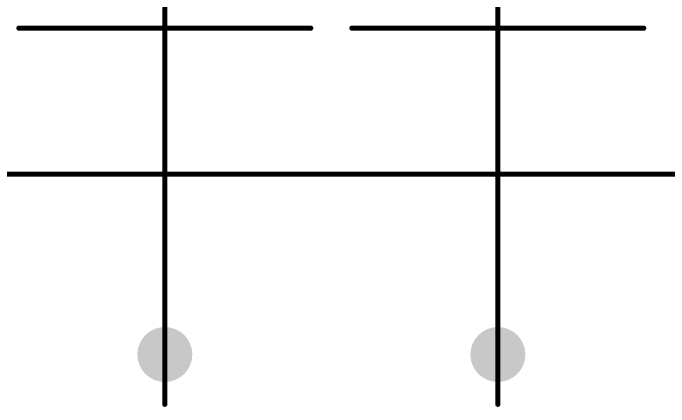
# Model space of a CAD drawing. Header units: inches. Extents: x 0 to 220, y -79 to 15.
# Drawn here: x 141.56 to 179.76, y -78.55 to -55.62 of the extents above; entities that cross this region are included whole.
import ezdxf

# ---------------------------------------------------------------- set-up
doc = ezdxf.new("R2010")
doc.units = ezdxf.units.IN
for name, color, linetype in [('Bottom Layer- Bottom', 5, 'Continuous'), ('Bottom Solder- Bot Mask', 6, 'Continuous'), ('Mechanical 1- Top Assy', 6, 'Continuous'), ('Mechanical 13', 56, 'Continuous'), ('Multi-Layer', 9, 'Continuous'), ('Top Layer- Top', 1, 'Continuous'), ('Top Overlay- Top Silk', 2, 'Continuous'), ('Top Solder- Top Mask', 216, 'Continuous')]:
    doc.layers.add(name, color=color, linetype=linetype)

# ---------------------------------------------------------------- blocks, each defined once
blk = doc.blocks.new('________62')
at = {"layer": 'Bottom Layer- Bottom'}
h = blk.add_hatch(color=7, dxfattribs=at)
edge = h.paths.add_edge_path()
edge.add_arc((2.99999908, 8.50000332), 1.49999954, 0, 360)
h = blk.add_hatch(color=7, dxfattribs=at)
edge = h.paths.add_edge_path()
edge.add_arc((39.00000074, 8.500000779999999), 1.49999954, 0, 360)
at = {"layer": 'Bottom Solder- Bot Mask'}
h = blk.add_hatch(color=7, dxfattribs=at)
edge = h.paths.add_edge_path()
edge.add_arc((2.99999908, 8.50000332), 1.60159954, 0, 360)
h = blk.add_hatch(color=7, dxfattribs=at)
edge = h.paths.add_edge_path()
edge.add_arc((39.00000074, 8.500000779999999), 1.60159954, 0, 360)
at = {"layer": 'Multi-Layer'}
h = blk.add_hatch(color=9, dxfattribs=at)
edge = h.paths.add_edge_path()
edge.add_arc((2.99999908, 8.50000332), 1.49999954, 0, 360)
h = blk.add_hatch(color=9, dxfattribs=at)
edge = h.paths.add_edge_path()
edge.add_arc((39.00000074, 8.500000779999999), 1.49999954, 0, 360)
at = {"layer": 'Top Layer- Top'}
h = blk.add_hatch(color=7, dxfattribs=at)
edge = h.paths.add_edge_path()
edge.add_arc((2.99999908, 8.50000332), 1.49999954, 0, 360)
h = blk.add_hatch(color=7, dxfattribs=at)
edge = h.paths.add_edge_path()
edge.add_arc((39.00000074, 8.500000779999999), 1.49999954, 0, 360)
at = {"layer": 'Top Solder- Top Mask'}
h = blk.add_hatch(color=7, dxfattribs=at)
edge = h.paths.add_edge_path()
edge.add_arc((2.99999908, 8.50000332), 1.60159954, 0, 360)
h = blk.add_hatch(color=7, dxfattribs=at)
edge = h.paths.add_edge_path()
edge.add_arc((39.00000074, 8.500000779999999), 1.60159954, 0, 360)
at = {"layer": 'Mechanical 1- Top Assy'}
for points in [[(21.99999918, 16.99999902, 0.2999994, 0.2999994, 0), (21.99999918, 0, 0.2999994, 0.2999994, 0)], [(0.0999998, 8.500000779999999, 0.2999994, 0.2999994, 0), (41.80000022, 8.4999957, 0.2999994, 0.2999994, 0)]]:
    blk.add_lwpolyline(points, format="xyseb", dxfattribs=at)
for points in [[(21.9250006, 16.99999902, 0.1499997, 0.1499997, 1), (22.07499776, 16.99999902, 0.1499997, 0.1499997, 1)], [(0.02500122, 8.500000779999999, 0.1499997, 0.1499997, 1), (0.17499838, 8.500000779999999, 0.1499997, 0.1499997, 1)], [(41.72500164, 8.4999957, 0.1499997, 0.1499997, 1), (41.8749988, 8.4999957, 0.1499997, 0.1499997, 1)], [(21.9250006, 0, 0.1499997, 0.1499997, 1), (22.07499776, 0, 0.1499997, 0.1499997, 1)]]:
    blk.add_lwpolyline(points, format="xyseb", close=True, dxfattribs=at)
at = {"layer": 'Top Overlay- Top Silk'}
for points in [[(28.65004684, 16.99999648, 0.2999994, 0.2999994, 0), (41.99999219999999, 16.99999648, 0.2999994, 0.2999994, 0)], [(34.49999958, 16.99999902, 0.2999994, 0.2999994, 0), (34.50000212, 0, 0.2999994, 0.2999994, 0)], [(35.99999912, 16.99999902, 0.2999994, 0.2999994, 0), (35.99999912, 0, 0.2999994, 0.2999994, 0)], [(41.99999219999999, 16.99999648, 0.2999994, 0.2999994, 0), (41.99999982, -2.54e-06, 0.2999994, 0.2999994, 0)], [(28.65004684, -2.54e-06, 0.2999994, 0.2999994, 0), (41.99999982, -2.54e-06, 0.2999994, 0.2999994, 0)]]:
    blk.add_lwpolyline(points, format="xyseb", dxfattribs=at)
for points in [[(28.57504826, 16.99999648, 0.1499997, 0.1499997, 1), (28.72504542, 16.99999648, 0.1499997, 0.1499997, 1)], [(34.425001, 16.99999902, 0.1499997, 0.1499997, 1), (34.57499816, 16.99999902, 0.1499997, 0.1499997, 1)], [(35.92500054, 16.99999902, 0.1499997, 0.1499997, 1), (36.0749977, 16.99999902, 0.1499997, 0.1499997, 1)], [(41.92499362, 16.99999648, 0.1499997, 0.1499997, 1), (42.07499078, 16.99999648, 0.1499997, 0.1499997, 1)], [(41.92499362, 16.99999648, 0.1499997, 0.1499997, 1), (42.07499078, 16.99999648, 0.1499997, 0.1499997, 1)], [(28.57504826, -2.54e-06, 0.1499997, 0.1499997, 1), (28.72504542, -2.54e-06, 0.1499997, 0.1499997, 1)], [(34.42500354, 0, 0.1499997, 0.1499997, 1), (34.5750007, 0, 0.1499997, 0.1499997, 1)], [(35.92500054, 0, 0.1499997, 0.1499997, 1), (36.0749977, 0, 0.1499997, 0.1499997, 1)], [(41.92500123999999, -2.54e-06, 0.1499997, 0.1499997, 1), (42.0749984, -2.54e-06, 0.1499997, 0.1499997, 1)], [(41.92500123999999, -2.54e-06, 0.1499997, 0.1499997, 1), (42.0749984, -2.54e-06, 0.1499997, 0.1499997, 1)]]:
    blk.add_lwpolyline(points, format="xyseb", close=True, dxfattribs=at)
blk = doc.blocks.new('________63')
at = {"layer": 'Bottom Layer- Bottom'}
h = blk.add_hatch(color=7, dxfattribs=at)
edge = h.paths.add_edge_path()
edge.add_arc((2.99999908, 8.50000332), 1.49999954, 0, 360)
h = blk.add_hatch(color=7, dxfattribs=at)
edge = h.paths.add_edge_path()
edge.add_arc((39.00000074, 8.500000779999999), 1.49999954, 0, 360)
at = {"layer": 'Bottom Solder- Bot Mask'}
h = blk.add_hatch(color=7, dxfattribs=at)
edge = h.paths.add_edge_path()
edge.add_arc((2.99999908, 8.50000332), 1.60159954, 0, 360)
h = blk.add_hatch(color=7, dxfattribs=at)
edge = h.paths.add_edge_path()
edge.add_arc((39.00000074, 8.500000779999999), 1.60159954, 0, 360)
at = {"layer": 'Multi-Layer'}
h = blk.add_hatch(color=9, dxfattribs=at)
edge = h.paths.add_edge_path()
edge.add_arc((2.99999908, 8.50000332), 1.49999954, 0, 360)
h = blk.add_hatch(color=9, dxfattribs=at)
edge = h.paths.add_edge_path()
edge.add_arc((39.00000074, 8.500000779999999), 1.49999954, 0, 360)
at = {"layer": 'Top Layer- Top'}
h = blk.add_hatch(color=7, dxfattribs=at)
edge = h.paths.add_edge_path()
edge.add_arc((2.99999908, 8.50000332), 1.49999954, 0, 360)
h = blk.add_hatch(color=7, dxfattribs=at)
edge = h.paths.add_edge_path()
edge.add_arc((39.00000074, 8.500000779999999), 1.49999954, 0, 360)
at = {"layer": 'Top Solder- Top Mask'}
h = blk.add_hatch(color=7, dxfattribs=at)
edge = h.paths.add_edge_path()
edge.add_arc((2.99999908, 8.50000332), 1.60159954, 0, 360)
h = blk.add_hatch(color=7, dxfattribs=at)
edge = h.paths.add_edge_path()
edge.add_arc((39.00000074, 8.500000779999999), 1.60159954, 0, 360)
at = {"layer": 'Mechanical 1- Top Assy'}
for points in [[(21.99999918, 16.99999902, 0.2999994, 0.2999994, 0), (21.99999918, 0, 0.2999994, 0.2999994, 0)], [(0.0999998, 8.500000779999999, 0.2999994, 0.2999994, 0), (41.80000022, 8.4999957, 0.2999994, 0.2999994, 0)]]:
    blk.add_lwpolyline(points, format="xyseb", dxfattribs=at)
for points in [[(21.9250006, 16.99999902, 0.1499997, 0.1499997, 1), (22.07499776, 16.99999902, 0.1499997, 0.1499997, 1)], [(0.02500122, 8.500000779999999, 0.1499997, 0.1499997, 1), (0.17499838, 8.500000779999999, 0.1499997, 0.1499997, 1)], [(41.72500164, 8.4999957, 0.1499997, 0.1499997, 1), (41.8749988, 8.4999957, 0.1499997, 0.1499997, 1)], [(21.9250006, 0, 0.1499997, 0.1499997, 1), (22.07499776, 0, 0.1499997, 0.1499997, 1)]]:
    blk.add_lwpolyline(points, format="xyseb", close=True, dxfattribs=at)
at = {"layer": 'Top Overlay- Top Silk'}
for points in [[(28.65004684, 16.99999648, 0.2999994, 0.2999994, 0), (41.99999219999999, 16.99999648, 0.2999994, 0.2999994, 0)], [(34.49999958, 16.99999902, 0.2999994, 0.2999994, 0), (34.50000212, 0, 0.2999994, 0.2999994, 0)], [(35.99999912, 16.99999902, 0.2999994, 0.2999994, 0), (35.99999912, 0, 0.2999994, 0.2999994, 0)], [(41.99999219999999, 16.99999648, 0.2999994, 0.2999994, 0), (41.99999982, -2.54e-06, 0.2999994, 0.2999994, 0)], [(28.65004684, -2.54e-06, 0.2999994, 0.2999994, 0), (41.99999982, -2.54e-06, 0.2999994, 0.2999994, 0)]]:
    blk.add_lwpolyline(points, format="xyseb", dxfattribs=at)
for points in [[(28.57504826, 16.99999648, 0.1499997, 0.1499997, 1), (28.72504542, 16.99999648, 0.1499997, 0.1499997, 1)], [(34.425001, 16.99999902, 0.1499997, 0.1499997, 1), (34.57499816, 16.99999902, 0.1499997, 0.1499997, 1)], [(35.92500054, 16.99999902, 0.1499997, 0.1499997, 1), (36.0749977, 16.99999902, 0.1499997, 0.1499997, 1)], [(41.92499362, 16.99999648, 0.1499997, 0.1499997, 1), (42.07499078, 16.99999648, 0.1499997, 0.1499997, 1)], [(41.92499362, 16.99999648, 0.1499997, 0.1499997, 1), (42.07499078, 16.99999648, 0.1499997, 0.1499997, 1)], [(28.57504826, -2.54e-06, 0.1499997, 0.1499997, 1), (28.72504542, -2.54e-06, 0.1499997, 0.1499997, 1)], [(34.42500354, 0, 0.1499997, 0.1499997, 1), (34.5750007, 0, 0.1499997, 0.1499997, 1)], [(35.92500054, 0, 0.1499997, 0.1499997, 1), (36.0749977, 0, 0.1499997, 0.1499997, 1)], [(41.92500123999999, -2.54e-06, 0.1499997, 0.1499997, 1), (42.0749984, -2.54e-06, 0.1499997, 0.1499997, 1)], [(41.92500123999999, -2.54e-06, 0.1499997, 0.1499997, 1), (42.0749984, -2.54e-06, 0.1499997, 0.1499997, 1)]]:
    blk.add_lwpolyline(points, format="xyseb", close=True, dxfattribs=at)

msp = doc.modelspace()

# ---------------------------------------------------------------- linework, layer by layer
at = {"layer": 'Mechanical 13'}
msp.add_lwpolyline([(0, -65.00001224, 0.2999994, 0.2999994, 0), (219.99999942, -65.00001224, 0.2999994, 0.2999994, 0)], format="xyseb", dxfattribs=at)

# ---------------------------------------------------------------- block references
at = {"rotation": 90}
for name, p in [('________63', (158.8999997, -78.50001318)), ('________62', (178.299999, -78.50001318))]:
    msp.add_blockref(name, p, dxfattribs=at)

doc.saveas('drawing.dxf')
